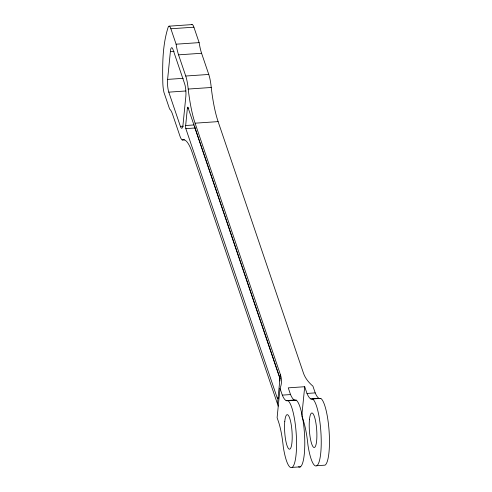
<?xml version="1.0" encoding="UTF-8"?>
<svg xmlns="http://www.w3.org/2000/svg" width="492" height="492" viewBox="0 0 492 492"><rect width="100%" height="100%" fill="white"/><g stroke="black" fill="none" stroke-linecap="round" stroke-linejoin="round"><path stroke-width="0.74" d="M167.606 79.39L170.38 51.635A9.127 1.931 86.1 0 1 172.913 49.243L184.654 83.843A9.108 1.931 86.1 0 1 185.828 96.592L183.012 124.79A9.108 1.931 86.1 0 1 180.404 126.401L168.781 92.145A9.108 1.931 86.1 0 1 167.606 79.39L183.208 78.326M278.072 397.727A2.7 0.572 86.1 0 1 277.303 398.2L185.835 128.633A2.7 0.572 86.1 0 1 185.662 125.515L187.391 108.185A2.7 0.572 86.1 0 1 187.913 107.219L279.431 376.933A2.7 0.572 86.1 0 1 279.807 380.384L277.463 403.846A50.614 30.879 5.7 0 1 278.115 406.177M279.745 380.993L280.385 374.578L195.084 123.184A60.737 12.86 86.1 0 1 188.208 89.052A20.246 4.287 86.1 0 0 185.742 76.026L178.553 54.84A26.992 5.713 86.1 0 1 176.105 44.188L170.872 28.764A11.808 2.503 86.1 0 0 167.901 28.007C162.483 45.578 162.422 64.231 162.809 82.453A11.808 2.503 86.1 0 0 163.947 92.355L169.629 109.095A26.992 5.713 86.1 0 1 172.606 114.427L179.894 135.921A20.246 4.287 86.1 0 0 182.249 139.992A60.737 12.86 86.1 0 1 192.163 152.446L277.463 403.846M280.028 388.409L277.107 417.671L278.835 422.757A40.492 8.573 86.1 0 1 283.275 446.718A33.745 7.146 86.1 0 0 296.073 454.633A33.745 7.146 86.1 0 0 287.869 400.642A40 8.469 86.1 0 1 286.522 400.759L286.135 400.599A40.492 8.573 86.1 0 1 282.31 395.131L280.028 388.409A50.614 30.879 5.7 0 0 280.385 374.578M301.86 415.236L304.708 386.724L288.257 387.85L290.538 394.566A40.492 8.573 86.1 0 0 294.357 400.039L294.751 400.193A40 8.469 86.1 0 0 295.206 400.267M182.249 139.992L184.482 139.845M169.008 26.174L192.04 24.6M170.872 28.764L193.903 27.195L199.137 42.619A26.992 5.713 86.1 0 0 201.585 53.271L208.774 74.452A20.246 4.287 86.1 0 1 211.24 87.484A60.737 12.86 86.1 0 0 218.116 121.61L303.416 373.004A50.614 30.885 5.7 0 0 312.93 386.165L315.212 392.887A40.492 8.573 86.1 0 0 319.037 398.354L319.425 398.514A40 8.469 86.1 0 0 320.772 398.397A33.745 7.146 86.1 0 1 329.148 431.927A33.745 7.146 86.1 0 1 325.046 465.155L316.823 465.715M176.105 44.188L199.137 42.619M170.38 51.635L174.094 51.377M178.553 54.84L201.585 53.271M185.742 76.026L208.774 74.452M188.208 89.052L211.24 87.484M168.781 92.145L185.871 90.977M187.391 108.185L188.805 108.092M195.084 123.184L218.116 121.61M185.662 125.515L194.162 124.937M180.404 126.401L183.375 126.198M185.835 128.633L195.047 128.006L280.102 378.68M282.31 395.131L290.538 394.566M304.708 386.724L306.99 393.446L315.212 392.887M286.135 400.599L294.357 400.039M306.99 393.446A40.492 8.573 86.1 0 0 310.809 398.92L319.037 398.354M287.869 400.642L296.098 400.082A33.745 7.146 86.1 0 1 304.689 438.009A33.745 7.146 86.1 0 1 298.503 466.791M310.809 398.92L311.202 399.073A40 8.469 86.1 0 0 312.549 398.957L320.772 398.397M292.15 467.4L300.372 466.84M301.787 415.986L303.509 421.072A40.492 8.573 86.1 0 1 307.949 445.032A33.745 7.146 86.1 0 0 320.753 452.947A33.745 7.146 86.1 0 0 312.549 398.957M195.047 128.006A2.7 0.572 86.1 0 1 194.869 126.702M191.788 24.723A11.808 2.503 86.1 0 1 193.903 27.195M296.098 400.082A40 8.469 86.1 0 1 295.655 400.23M284.782 421.355A17.294 3.659 86.1 0 0 288.988 449.03A17.294 3.659 86.1 0 0 291.344 425.414A17.294 3.659 86.1 0 0 284.782 421.355M309.462 419.676A17.294 3.659 86.1 0 0 313.662 447.345A17.294 3.659 86.1 0 0 316.024 423.729A17.294 3.659 86.1 0 0 309.462 419.676"/></g></svg>
